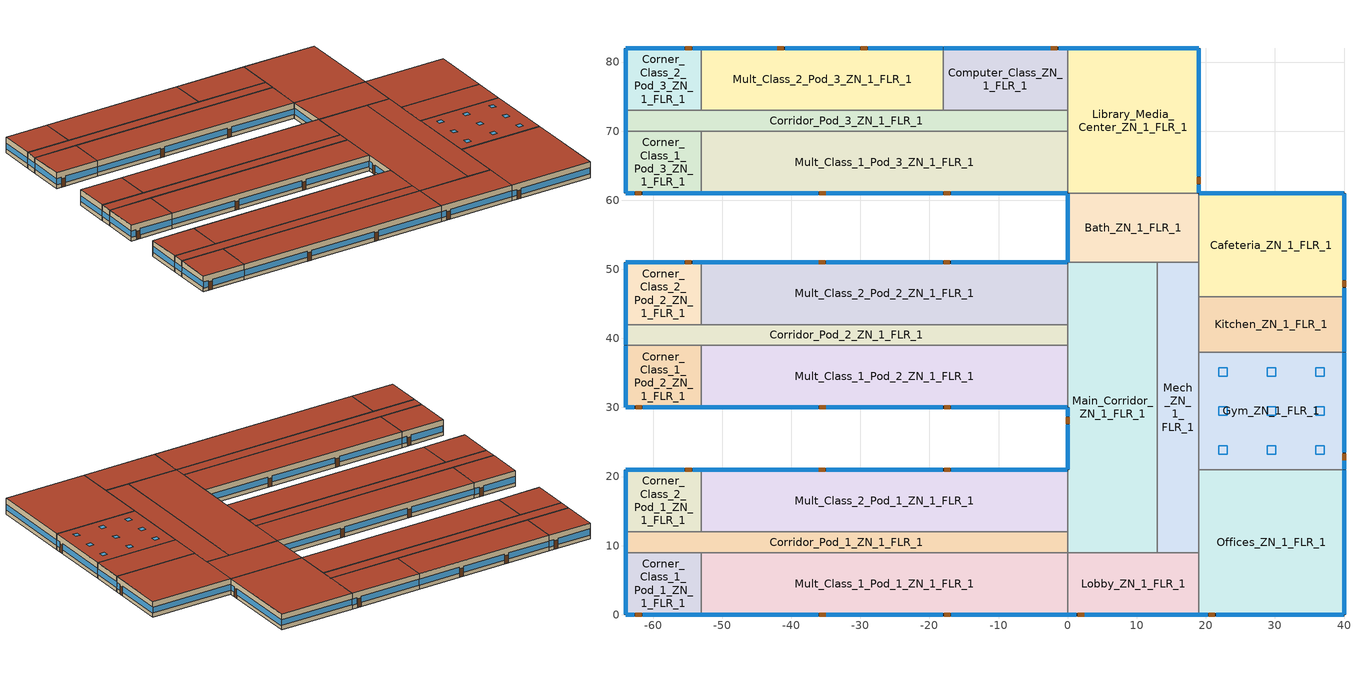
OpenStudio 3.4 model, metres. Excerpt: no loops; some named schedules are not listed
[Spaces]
Library_Media_Center_ZN_1_FLR_1
 floor ground (Foundation F 126 Perim 400 Area 3990): 19,82 19,61 0,61 0,82 z0
 wall outside: 19,61 19,82 0,82 z0:4
 wall to Computer_Class_ZN_1_FLR_1: 0,82 0,73 z0:4
 wall to Bath_ZN_1_FLR_1: 0,61 19,61 z0:4
 wall to Mult_Class_1_Pod_3_ZN_1_FLR_1: 0,70 0,61 z0:4
 wall to Corridor_Pod_3_ZN_1_FLR_1: 0,73 0,70 z0:4
 window: 19,61.05 19,62.27 / 19,63.49 19,81.95 z1.01:2.51; 18.95,82 0.05,82 z1.1:2.51
 door: 19,62.4 19,63.31 z0:2.13
 roof outside: 19,61 19,82 0,82 0,61 z4
Main_Corridor_ZN_1_FLR_1
 floor ground (Foundation F 126 Perim 90 Area 5460): 13,51 13,9 0,9 0,51 z0
 wall outside: 0,30 0,21 z0:4
 wall to Lobby_ZN_1_FLR_1: 0,9 13,9 z0:4
 wall to Mult_Class_2_Pod_2_ZN_1_FLR_1: 0,51 0,42 z0:4
 wall to Mult_Class_2_Pod_1_ZN_1_FLR_1: 0,21 0,12 z0:4
 wall to Corridor_Pod_1_ZN_1_FLR_1: 0,12 0,9 z0:4
 wall to Bath_ZN_1_FLR_1: 13,51 0,51 z0:4
 wall to Mech_ZN_1_FLR_1: 13,9 13,51 z0:4
 wall to Corridor_Pod_2_ZN_1_FLR_1: 0,42 0,39 z0:4
 wall to Mult_Class_1_Pod_2_ZN_1_FLR_1: 0,39 0,30 z0:4
 window: 0,29.95 0,28.73 / 0,27.51 0,21.05 z0.88:2.52
 door: 0,28.58 0,27.67 z0:2.13
 roof outside: 13,9 13,51 0,51 0,9 z4
Corridor_Pod_2_ZN_1_FLR_1
 floor ground (Foundation F 126 Perim 30 Area 1920): 0,42 0,39 -64,39 -64,42 z0
 wall outside: -64,42 -64,39 z0:4
 wall to Corner_Class_2_Pod_2_ZN_1_FLR_1: -53,42 -64,42 z0:4
 wall to Mult_Class_1_Pod_2_ZN_1_FLR_1: -53,39 0,39 z0:4
 wall to Corner_Class_1_Pod_2_ZN_1_FLR_1: -64,39 -53,39 z0:4
 wall to Mult_Class_2_Pod_2_ZN_1_FLR_1: 0,42 -53,42 z0:4
 window: -64,41.95 -64,39.05 z1.1:2.55
 roof outside: 0,39 0,42 -64,42 -64,39 z4
Kitchen_ZN_1_FLR_1
 floor ground (Foundation F 126 Perim 80 Area 1680): 40,46 40,38 19,38 19,46 z0
 wall outside: 40,38 40,46 z0:4
 wall to Mech_ZN_1_FLR_1: 19,46 19,38 z0:4
 wall to Cafeteria_ZN_1_FLR_1: 40,46 19,46 z0:4
 wall to Gym_ZN_1_FLR_1: 19,38 40,38 z0:4
 window: 40,38.05 40,45.95 z1.1:2.52
 roof outside: 40,38 40,46 19,46 19,38 z4
Computer_Class_ZN_1_FLR_1
 floor ground (Foundation F 126 Perim 180 Area 1620): 0,82 0,73 -18,73 -18,82 z0
 wall outside: 0,82 -18,82 z0:4
 wall to Corridor_Pod_3_ZN_1_FLR_1: -18,73 0,73 z0:4
 wall to Mult_Class_2_Pod_3_ZN_1_FLR_1: -18,82 -18,73 z0:4
 window: -0.05,82 -1.27,82 / -2.49,82 -17.95,82 z1:2.51
 door: -1.5,82 -2.42,82 z0:2.13
 roof outside: 0,73 0,82 -18,82 -18,73 z4
Corner_Class_2_Pod_2_ZN_1_FLR_1
 floor ground (Foundation F 126 Perim 200 Area 990): -53,51 -53,42 -64,42 -64,51 z0
 wall outside: -53,51 -64,51 -64,42 z0:4
 wall to Mult_Class_2_Pod_2_ZN_1_FLR_1: -53,42 -53,51 z0:4
 window: -53.05,51 -54.27,51 / -55.49,51 -63.95,51 z0.92:2.51; -64,50.95 -64,42.05 z1.1:2.52
 door: -54.45,51 -55.36,51 z0:2.13
 roof outside: -53,42 -53,51 -64,51 -64,42 z4
Corridor_Pod_3_ZN_1_FLR_1
 floor ground (Foundation F 126 Perim 30 Area 1920): 0,73 0,70 -64,70 -64,73 z0
 wall outside: -64,73 -64,70 z0:4
 wall to Mult_Class_2_Pod_3_ZN_1_FLR_1: -18,73 -53,73 z0:4
 wall to Corner_Class_2_Pod_3_ZN_1_FLR_1: -53,73 -64,73 z0:4
 wall to Mult_Class_1_Pod_3_ZN_1_FLR_1: -53,70 0,70 z0:4
 wall to Corner_Class_1_Pod_3_ZN_1_FLR_1: -64,70 -53,70 z0:4
 window: -64,72.95 -64,70.05 z1.1:2.55
 roof outside: 0,70 0,73 -64,73 -64,70 z4
Mech_ZN_1_FLR_1
 floor ground (Foundation F 126 Perim 0 Area 2520): 19,51 19,9 13,9 13,51 z0
 wall to Lobby_ZN_1_FLR_1: 13,9 19,9 z0:4
 wall to Offices_ZN_1_FLR_1: 19,9 19,21 z0:4
 wall to Gym_ZN_1_FLR_1: 19,21 19,38 z0:4
 wall to Bath_ZN_1_FLR_1: 19,51 13,51 z0:4
 wall to Cafeteria_ZN_1_FLR_1: 19,46 19,51 z0:4
 roof outside: 19,9 19,51 13,51 13,9 z4
Mult_Class_1_Pod_1_ZN_1_FLR_1
 floor ground (Foundation F 126 Perim 530 Area 4770): 0,9 0,0 -53,0 -53,9 z0
 wall outside: -53,0 0,0 z0:4
 wall to Lobby_ZN_1_FLR_1: 0,0 0,9 z0:4
 wall to Corridor_Pod_1_ZN_1_FLR_1: 0,9 -53,9 z0:4
 wall to Corner_Class_1_Pod_1_ZN_1_FLR_1: -53,9 -53,0 z0:4
 window: -52.95,0 -36.13,0 / -34.91,0 -18.09,0 / -16.87,0 -0.05,0 z1.03:2.5
 door: -35.94,0 -35.02,0 / -17.88,0 -16.97,0 z0:2.13
 roof outside: 0,0 0,9 -53,9 -53,0 z4
Mult_Class_1_Pod_2_ZN_1_FLR_1
 floor ground (Foundation F 126 Perim 530 Area 4770): 0,39 0,30 -53,30 -53,39 z0
 wall outside: -53,30 0,30 z0:4
 wall to Corner_Class_1_Pod_2_ZN_1_FLR_1: -53,39 -53,30 z0:4
 window: -52.95,30 -36.13,30 / -34.91,30 -18.09,30 / -16.87,30 -0.05,30 z1.03:2.5
 door: -35.94,30 -35.03,30 / -17.89,30 -16.98,30 z0:2.13
 roof outside: 0,30 0,39 -53,39 -53,30 z4
Cafeteria_ZN_1_FLR_1
 floor ground (Foundation F 126 Perim 360 Area 3150): 40,61 40,46 19,46 19,61 z0
 wall outside: 40,46 40,61 19,61 z0:4
 wall to Bath_ZN_1_FLR_1: 19,61 19,51 z0:4
 window: 39.95,61 19.05,61 z1.1:2.51; 40,46.05 40,47.27 / 40,48.49 40,60.95 z0.97:2.51
 door: 40,47.45 40,48.37 z0:2.13
 roof outside: 40,46 40,61 19,61 19,46 z4
Corner_Class_2_Pod_3_ZN_1_FLR_1
 floor ground (Foundation F 126 Perim 200 Area 990): -53,82 -53,73 -64,73 -64,82 z0
 wall outside: -53,82 -64,82 -64,73 z0:4
 wall to Mult_Class_2_Pod_3_ZN_1_FLR_1: -53,73 -53,82 z0:4
 window: -64,81.95 -64,73.05 z1.1:2.52; -53.05,82 -54.27,82 / -55.52,82 -63.95,82 z0.92:2.51
 door: -54.44,82 -55.36,82 z0:2.13
 roof outside: -53,73 -53,82 -64,82 -64,73 z4
Corner_Class_2_Pod_1_ZN_1_FLR_1
 floor ground (Foundation F 126 Perim 200 Area 990): -53,21 -53,12 -64,12 -64,21 z0
 wall outside: -53,21 -64,21 -64,12 z0:4
 wall to Mult_Class_2_Pod_1_ZN_1_FLR_1: -53,12 -53,21 z0:4
 wall to Corridor_Pod_1_ZN_1_FLR_1: -64,12 -53,12 z0:4
 window: -53.05,21 -54.27,21 / -55.49,21 -63.95,21 z0.92:2.51; -64,20.95 -64,12.05 z1.1:2.52
 door: -54.43,21 -55.34,21 z0:2.13
 roof outside: -53,12 -53,21 -64,21 -64,12 z4
Corridor_Pod_1_ZN_1_FLR_1
 floor ground (Foundation F 126 Perim 30 Area 1920): 0,12 0,9 -64,9 -64,12 z0
 wall outside: -64,12 -64,9 z0:4
 wall to Corner_Class_1_Pod_1_ZN_1_FLR_1: -64,9 -53,9 z0:4
 wall to Mult_Class_2_Pod_1_ZN_1_FLR_1: 0,12 -53,12 z0:4
 window: -64,11.95 -64,9.05 z1.1:2.55
 roof outside: 0,9 0,12 -64,12 -64,9 z4
Mult_Class_2_Pod_2_ZN_1_FLR_1
 floor ground (Foundation F 126 Perim 530 Area 4770): 0,51 0,42 -53,42 -53,51 z0
 wall outside: 0,51 -53,51 z0:4
 window: -0.05,51 -16.87,51 / -18.09,51 -34.91,51 / -36.13,51 -52.95,51 z1.03:2.5
 door: -17.05,51 -17.96,51 / -35.11,51 -36.02,51 z0:2.13
 roof outside: 0,42 0,51 -53,51 -53,42 z4
Bath_ZN_1_FLR_1
 floor ground (Foundation F 126 Perim 100 Area 1900): 19,61 19,51 0,51 0,61 z0
 wall outside: 0,61 0,51 z0:4
 window: 0,60.95 0,51.05 z1.1:2.51
 roof outside: 19,51 19,61 0,61 0,51 z4
Corner_Class_1_Pod_3_ZN_1_FLR_1
 floor ground (Foundation F 126 Perim 200 Area 990): -53,70 -53,61 -64,61 -64,70 z0
 wall outside: -64,70 -64,61 -53,61 z0:4
 wall to Mult_Class_1_Pod_3_ZN_1_FLR_1: -53,61 -53,70 z0:4
 window: -64,69.95 -64,61.05 z1.1:2.52; -63.95,61 -62.73,61 / -61.51,61 -53.05,61 z0.92:2.51
 door: -62.62,61 -61.7,61 z0:2.13
 roof outside: -53,61 -53,70 -64,70 -64,61 z4
Gym_ZN_1_FLR_1
 floor ground (Foundation F 126 Perim 170 Area 3570): 40,38 40,21 19,21 19,38 z0
 wall outside: 40,21 40,38 z0:4
 wall to Offices_ZN_1_FLR_1: 19,21 40,21 z0:4
 window: 40,21.05 40,22.27 / 40,23.49 40,37.95 z0.99:2.51
 door: 40,22.38 40,23.3 z0:2.13
 roof outside: 40,21 40,38 19,38 19,21 z4
 skylight: 21.89,23.22 23.11,23.22 23.11,24.44 21.89,24.44 z4; 28.89,23.22 30.11,23.22 30.11,24.44 28.89,24.44 z4; 35.89,23.22 37.11,23.22 37.11,24.44 35.89,24.44 z4; 21.89,28.89 23.11,28.89 23.11,30.11 21.89,30.11 z4; 28.89,28.89 30.11,28.89 30.11,30.11 28.89,30.11 z4; 35.89,28.89 37.11,28.89 37.11,30.11 35.89,30.11 z4; 21.89,34.56 23.11,34.56 23.11,35.78 21.89,35.78 z4; 28.89,34.56 30.11,34.56 30.11,35.78 28.89,35.78 z4; 35.89,34.56 37.11,34.56 37.11,35.78 35.89,35.78 z4
Lobby_ZN_1_FLR_1
 floor ground (Foundation F 126 Perim 190 Area 1710): 19,9 19,0 0,0 0,9 z0
 wall outside: 0,0 19,0 z0:4
 wall to Offices_ZN_1_FLR_1: 19,0 19,9 z0:4
 window: 0.05,0 1.27,0 / 2.49,0 18.95,0 z1:2.51
 door: 1.5,0 2.41,0 z0:2.13
 roof outside: 19,0 19,9 0,9 0,0 z4
Mult_Class_2_Pod_1_ZN_1_FLR_1
 floor ground (Foundation F 126 Perim 530 Area 4770): 0,21 0,12 -53,12 -53,21 z0
 wall outside: 0,21 -53,21 z0:4
 window: -0.05,21 -16.87,21 / -18.09,21 -34.91,21 / -36.13,21 -52.95,21 z1.03:2.5
 door: -16.98,21 -17.89,21 / -35.09,21 -36.01,21 z0:2.13
 roof outside: 0,12 0,21 -53,21 -53,12 z4
Mult_Class_2_Pod_3_ZN_1_FLR_1
 floor ground (Foundation F 126 Perim 350 Area 3150): -18,82 -18,73 -53,73 -53,82 z0
 wall outside: -18,82 -53,82 z0:4
 window: -18.05,82 -28.87,82 / -30.09,82 -40.91,82 / -42.13,82 -52.95,82 z0.99:2.5
 door: -29,82 -29.92,82 / -41.09,82 -42.01,82 z0:2.13
 roof outside: -18,73 -18,82 -53,82 -53,73 z4
Offices_ZN_1_FLR_1
 floor ground (Foundation F 126 Perim 420 Area 4410): 40,21 40,0 19,0 19,21 z0
 wall outside: 19,0 40,0 40,21 z0:4
 window: 19.05,0 20.27,0 / 21.49,0 39.95,0 z1.01:2.51; 40,0.05 40,20.95 z1.1:2.51
 door: 20.39,0 21.3,0 z0:2.13
 roof outside: 40,0 40,21 19,21 19,0 z4
Mult_Class_1_Pod_3_ZN_1_FLR_1
 floor ground (Foundation F 126 Perim 530 Area 4770): 0,70 0,61 -53,61 -53,70 z0
 wall outside: -53,61 0,61 z0:4
 window: -52.95,61 -36.13,61 / -34.91,61 -18.09,61 / -16.87,61 -0.05,61 z1.03:2.5
 door: -35.96,61 -35.05,61 / -17.92,61 -17.01,61 z0:2.13
 roof outside: 0,61 0,70 -53,70 -53,61 z4
Corner_Class_1_Pod_2_ZN_1_FLR_1
 floor ground (Foundation F 126 Perim 200 Area 990): -53,39 -53,30 -64,30 -64,39 z0
 wall outside: -64,39 -64,30 -53,30 z0:4
 window: -64,38.95 -64,30.05 z1.1:2.52; -63.95,30 -62.73,30 / -61.51,30 -53.05,30 z0.92:2.51
 door: -62.53,30 -61.62,30 z0:2.13
 roof outside: -53,30 -53,39 -64,39 -64,30 z4
Corner_Class_1_Pod_1_ZN_1_FLR_1
 floor ground (Foundation F 126 Perim 200 Area 990): -53,9 -53,0 -64,0 -64,9 z0
 wall outside: -64,9 -64,0 -53,0 z0:4
 window: -63.95,0 -62.73,0 / -61.51,0 -53.05,0 z0.92:2.51; -64,8.95 -64,0.05 z1.1:2.52
 door: -62.59,0 -61.68,0 z0:2.13
 roof outside: -53,0 -53,9 -64,9 -64,0 z4
[Site]
San Diego-Brown Field Muni AP_CA_USA: Latitude {deg}=32.58; Longitude {deg}=-116.98; Time Zone {hr}=-8; Elevation {m}=159; Terrain=City
[Building]
-PrimarySchool-ASHRAE 169-2013-3C created: 2022-11-28 22:35:54 -0700: North Axis {deg}=0; Default Construction Set=90.1-2016 - PriSchl - ASHRAE 169-2013-3C; Standards Number of Stories=1; Standards Number of Above Ground Stories=1; Standards Building Type=PrimarySchool
[ClimateZones]
Climate Zone Institution Name 1=ASHRAE; Climate Zone Document Name 1=ANSI/ASHRAE Standard 169; Climate Zone Document Year 1=2006; Climate Zone Value 1=3C
[Site:WaterMainsTemperature]
Calculation Method=Correlation; Annual Average Outdoor Air Temperature {C}=16; Maximum Difference In Monthly Average Outdoor Air Temperatures {deltaC}=7.1
[SizingPeriod:DesignDay] Barometric Pressure {Pa}=99429; Rain Indicator=No; Snow Indicator=No; Day of Month=21; Daylight Saving Time Indicator=No; Humidity Condition Type=Wetbulb; Dry-Bulb Temperature Range Modifier Type=DefaultMultipliers
Name | Maximum Dry-Bulb Temperature {C} | Daily Dry-Bulb Temperature Range {deltaC} | Wind Speed {m/s} | Wind Direction {deg} | Month | Day Type | Wetbulb or DewPoint at Maximum Dry-Bulb {C} | Solar Model Indicator | ASHRAE Clear Sky Optical Depth for Beam Irradiance | ASHRAE Clear Sky Optical Depth for Diffuse Irradiance | Sky Clearness
San.Diego-Brown.Field.Muni.AP_CA_USA Ann Clg .4% Condns DB=>MWB | 31.3 | 8.9 | 4.1 | 280 | 8 | SummerDesignDay | 18.4 | ASHRAETau | 0.412 | 2.276
San.Diego-Brown.Field.Muni.AP_CA_USA Ann Htg 99.6% Condns DB | 3.8 | 0 | 3 | 120 | 12 | WinterDesignDay | 3.8 | ASHRAEClearSky |  |  | 0
[Site:GroundTemperature:FCfactorMethod]
January Ground Temperature {C}=18.8; February Ground Temperature {C}=14.3; March Ground Temperature {C}=13.6; April Ground Temperature {C}=13.2; May Ground Temperature {C}=13.3; June Ground Temperature {C}=12.6; July Ground Temperature {C}=15.3; August Ground Temperature {C}=15.6; September Ground Temperature {C}=17.7; October Ground Temperature {C}=19.4; November Ground Temperature {C}=19.7; December Ground Temperature {C}=18.5
[Material:NoMass] Thermal Absorptance=0.9; Solar Absorptance=0.7
Name | Roughness | Thermal Resistance {m2-K/W} | Visible Absorptance
CP02 CARPET PAD | VeryRough | 0.21648 | 0.8
Typical Insulation R-10.94 | Smooth | 1.92744 | 0.7
Typical Carpet Pad | Smooth | 0.21648 | 0.8
Typical Insulation R-10.81 | Smooth | 1.90342 | 0.7
Typical Insulation R-24.52 | Smooth | 4.31889 | 0.7
Typical Insulation R-1.85 | Smooth | 0.326262 | 0.7
Typical Insulation R-2.38 | Smooth | 0.418404 | 0.7
[Material]
Name | Roughness | Thickness {m} | Conductivity {W/m-K} | Density {kg/m3} | Specific Heat {J/kg-K} | Thermal Absorptance | Solar Absorptance | Visible Absorptance
100mm Normalweight concrete floor | MediumSmooth | 0.1016 | 2.31 | 2322 | 832
G01 13mm gypsum board | Smooth | 0.0127 | 0.16 | 800 | 1090 | 0.9 | 0.7 | 0.5
4 in. Normalweight Concrete Floor | MediumRough | 0.1016 | 2.31 | 2322 | 832 | 0.9 | 0.7 | 0.7
25mm Stucco | Smooth | 0.0254 | 0.72 | 1856 | 840 | 0.9 | 0.7 | 0.7
5/8 in. Gypsum Board | MediumSmooth | 0.0159 | 0.16 | 800 | 1090 | 0.9 | 0.7 | 0.7
Roof Membrane - Highly Reflective | VeryRough | 0.0095 | 0.16 | 1121.29 | 1460 | 0.75 | 0.45 | 0.7
Metal Roof Surface; F08 Metal surface | Smooth | 0.0008 | 45.28 | 7824 | 500 | 0.9 | 0.7 | 0.7
8 in. Normalweight Concrete Floor | MediumRough | 0.2032 | 2.31 | 2322 | 832 | 0.9 | 0.7 | 0.7
8 in. Concrete Block Basement Wall | MediumRough | 0.2032 | 1.326 | 1842 | 912 | 0.9 | 0.7 | 0.7
G05 25mm wood | MediumSmooth | 0.0254 | 0.15 | 608 | 1630 | 0.9 | 0.5 | 0.5
Std Wood 6inch | MediumSmooth | 0.15 | 0.12 | 540 | 1210 | 0.9 | 0.7 | 0.7
[Construction]
Typical Insulated Exterior Mass Floor R-13.51: Typical Insulation R-10.94, 4 in. Normalweight Concrete Floor, Typical Carpet Pad
Typical Insulated Steel Framed Exterior Wall R-12.99: 25mm Stucco, 5/8 in. Gypsum Board, Typical Insulation R-10.81, 5/8 in. Gypsum Board
Typical IEAD Roof - Highly Reflective R-25.64: Roof Membrane - Highly Reflective, Typical Insulation R-24.52, Metal Roof Surface
Typical Interior Floor: 100mm Normalweight concrete floor, CP02 CARPET PAD
Typical Interior Wall: G01 13mm gypsum board, G01 13mm gypsum board
Typical Interior Ceiling: CP02 CARPET PAD, 100mm Normalweight concrete floor
Typical Insulated Carpeted 8in Slab Floor: 8 in. Normalweight Concrete Floor, Typical Carpet Pad
Typical Insulated Basement Mass Wall: 8 in. Concrete Block Basement Wall
U 0.45 SHGC 0.25 Simple Glazing Window Weighted U-0.45 SHGC 0.25: U 0.45 SHGC 0.25 Simple Glazing U-0.45 SHGC 0.25
U 0.45 SHGC 0.25 Simple Glazing Window Weighted U-0.45 SHGC 0.25 1: U 0.45 SHGC 0.25 Simple Glazing U-0.45 SHGC 0.25 1
Typical Insulated Metal Door R-2.7: F08 Metal surface, Typical Insulation R-1.85
U 0.45 SHGC 0.25 Simple Glazing Window Weighted U-0.45 SHGC 0.25 2: U 0.45 SHGC 0.25 Simple Glazing U-0.45 SHGC 0.25 2
Typical Overhead Door R-3.23: Typical Insulation R-2.38
U 0.55 SHGC 0.35 Simple Glazing Window U-0.55 SHGC 0.35: U 0.55 SHGC 0.35 Simple Glazing U-0.55 SHGC 0.35
Typical Interior Window: Clear 3mm
Typical Interior Door; Typical Interior Partition: G05 25mm wood
InteriorFurnishings: Std Wood 6inch
[Construction:FfactorGroundFloor] F-Factor {W/m-K}=1.26344
Name | Area {m2} | PerimeterExposed {m}
Foundation F 126 Perim 420 Area 4410 | 441 | 42
Foundation F 126 Perim 200 Area 990 | 99 | 20
Foundation F 126 Perim 350 Area 3150 | 315 | 35
Foundation F 126 Perim 360 Area 3150 | 315 | 36
Foundation F 126 Perim 0 Area 2520 | 252 | 0
Foundation F 126 Perim 530 Area 4770 | 477 | 53
Foundation F 126 Perim 170 Area 3570 | 357 | 17
Foundation F 126 Perim 30 Area 1920 | 192 | 3
Foundation F 126 Perim 100 Area 1900 | 190 | 10
Foundation F 126 Perim 80 Area 1680 | 168 | 8
Foundation F 126 Perim 180 Area 1620 | 162 | 18
Foundation F 126 Perim 190 Area 1710 | 171 | 19
Foundation F 126 Perim 400 Area 3990 | 399 | 40
Foundation F 126 Perim 90 Area 5460 | 546 | 9
[DefaultConstructionSet]
90.1-2016 - PriSchl - ASHRAE 169-2013-3C: Default Exterior Surface Constructions=Default Surface Constructions 1; Default Interior Surface Constructions=Default Surface Constructions 2; Default Ground Contact Surface Constructions=Default Surface Constructions 3; Default Exterior SubSurface Constructions=Default Sub Surface Constructions 1; Default Interior SubSurface Constructions=Default Sub Surface Constructions 2; Interior Partition Construction=Typical Interior Partition
[DefaultSurfaceConstructions]
Name | Floor Construction | Wall Construction | Roof Ceiling Construction
Default Surface Constructions 1 | Typical Insulated Exterior Mass Floor R-13.51 | Typical Insulated Steel Framed Exterior Wall R-12.99 | Typical IEAD Roof - Highly Reflective R-25.64
Default Surface Constructions 2 | Typical Interior Floor | Typical Interior Wall | Typical Interior Ceiling
Default Surface Constructions 3 | Typical Insulated Carpeted 8in Slab Floor | Typical Insulated Basement Mass Wall
[DefaultSubSurfaceConstructions]
Name | Fixed Window Construction | Operable Window Construction | Door Construction | Glass Door Construction | Overhead Door Construction | Skylight Construction | Tubular Daylight Dome Construction | Tubular Daylight Diffuser Construction
Default Sub Surface Constructions 1 | U 0.45 SHGC 0.25 Simple Glazing Window Weighted U-0.45 SHGC 0.25 | U 0.45 SHGC 0.25 Simple Glazing Window Weighted U-0.45 SHGC 0.25 1 | Typical Insulated Metal Door R-2.7 | U 0.45 SHGC 0.25 Simple Glazing Window Weighted U-0.45 SHGC 0.25 2 | Typical Overhead Door R-3.23 | U 0.55 SHGC 0.35 Simple Glazing Window U-0.55 SHGC 0.35 | Typical Interior Window | Typical Interior Window
Default Sub Surface Constructions 2 | Typical Interior Window | Typical Interior Window | Typical Interior Door
[WindowMaterial:SimpleGlazingSystem]
Name | U-Factor {W/m2-K} | Solar Heat Gain Coefficient
U 0.45 SHGC 0.25 Simple Glazing U-0.45 SHGC 0.25; U 0.45 SHGC 0.25 Simple Glazing U-0.45 SHGC 0.25 1; U 0.45 SHGC 0.25 Simple Glazing U-0.45 SHGC 0.25 2 | 2.55522 | 0.25
U 0.55 SHGC 0.35 Simple Glazing U-0.55 SHGC 0.35 | 3.12304 | 0.35
[WindowMaterial:Glazing]
Clear 3mm: Optical Data Type=SpectralAverage; Thickness {m}=0.003; Solar Transmittance at Normal Incidence=0.837; Front Side Solar Reflectance at Normal Incidence=0.075; Back Side Solar Reflectance at Normal Incidence=0.075; Visible Transmittance at Normal Incidence=0.898; Front Side Visible Reflectance at Normal Incidence=0.081; Back Side Visible Reflectance at Normal Incidence=0.081; Infrared Transmittance at Normal Incidence=0; Front Side Infrared Hemispherical Emissivity=0.84; Back Side Infrared Hemispherical Emissivity=0.84; Conductivity {W/m-K}=0.9; Dirt Correction Factor for Solar and Visible Transmittance=1; Solar Diffusing=No
[Space] Building Story=Building Story 1; Part of Total Floor Area=Yes
Name | Space Type | Thermal Zone
Corner_Class_2_Pod_3_ZN_1_FLR_1 | PrimarySchool Classroom | Corner_Class_2_Pod_3_ZN_1_FLR_1 ZN
Library_Media_Center_ZN_1_FLR_1 | PrimarySchool Library | Library_Media_Center_ZN_1_FLR_1 ZN
Main_Corridor_ZN_1_FLR_1 | PrimarySchool Corridor | Main_Corridor_ZN_1_FLR_1 ZN
Corridor_Pod_2_ZN_1_FLR_1 | PrimarySchool Corridor | Corridor_Pod_2_ZN_1_FLR_1 ZN
Mult_Class_2_Pod_2_ZN_1_FLR_1 | PrimarySchool Classroom | Mult_Class_2_Pod_2_ZN_1_FLR_1 ZN
Kitchen_ZN_1_FLR_1 | PrimarySchool Kitchen | Kitchen_ZN_1_FLR_1 ZN
Mult_Class_1_Pod_3_ZN_1_FLR_1 | PrimarySchool Classroom | Mult_Class_1_Pod_3_ZN_1_FLR_1 ZN
Corridor_Pod_1_ZN_1_FLR_1 | PrimarySchool Corridor | Corridor_Pod_1_ZN_1_FLR_1 ZN
Computer_Class_ZN_1_FLR_1 | PrimarySchool ComputerRoom | Computer_Class_ZN_1_FLR_1 ZN
Mult_Class_1_Pod_2_ZN_1_FLR_1 | PrimarySchool Classroom | Mult_Class_1_Pod_2_ZN_1_FLR_1 ZN
Mult_Class_2_Pod_1_ZN_1_FLR_1 | PrimarySchool Classroom | Mult_Class_2_Pod_1_ZN_1_FLR_1 ZN
Corner_Class_2_Pod_2_ZN_1_FLR_1 | PrimarySchool Classroom | Corner_Class_2_Pod_2_ZN_1_FLR_1 ZN
Mult_Class_1_Pod_1_ZN_1_FLR_1 | PrimarySchool Classroom | Mult_Class_1_Pod_1_ZN_1_FLR_1 ZN
Corner_Class_1_Pod_1_ZN_1_FLR_1 | PrimarySchool Classroom | Corner_Class_1_Pod_1_ZN_1_FLR_1 ZN
Corridor_Pod_3_ZN_1_FLR_1 | PrimarySchool Corridor | Corridor_Pod_3_ZN_1_FLR_1 ZN
Mech_ZN_1_FLR_1 | PrimarySchool Mechanical | Mech_ZN_1_FLR_1 ZN
Cafeteria_ZN_1_FLR_1 | PrimarySchool Cafeteria | Cafeteria_ZN_1_FLR_1 ZN
Corner_Class_2_Pod_1_ZN_1_FLR_1 | PrimarySchool Classroom | Corner_Class_2_Pod_1_ZN_1_FLR_1 ZN
Bath_ZN_1_FLR_1 | PrimarySchool Restroom | Bath_ZN_1_FLR_1 ZN
Corner_Class_1_Pod_3_ZN_1_FLR_1 | PrimarySchool Classroom | Corner_Class_1_Pod_3_ZN_1_FLR_1 ZN
Corner_Class_1_Pod_2_ZN_1_FLR_1 | PrimarySchool Classroom | Corner_Class_1_Pod_2_ZN_1_FLR_1 ZN
Offices_ZN_1_FLR_1 | PrimarySchool Office | Offices_ZN_1_FLR_1 ZN
Gym_ZN_1_FLR_1 | PrimarySchool Gym | Gym_ZN_1_FLR_1 ZN
Lobby_ZN_1_FLR_1 | PrimarySchool Lobby | Lobby_ZN_1_FLR_1 ZN
Mult_Class_2_Pod_3_ZN_1_FLR_1 | PrimarySchool Classroom | Mult_Class_2_Pod_3_ZN_1_FLR_1 ZN
[BuildingStory]
Building Story 1: Nominal Z Coordinate {m}=0
[SpaceType] Standards Building Type=PrimarySchool
Name | Default Schedule Set | Design Specification Outdoor Air Object | Standards Space Type
PrimarySchool Office | PrimarySchool Office Schedule Set | PrimarySchool Office Ventilation | Office
PrimarySchool Lobby | PrimarySchool Lobby Schedule Set | PrimarySchool Lobby Ventilation | Lobby
PrimarySchool Gym | PrimarySchool Gym Schedule Set | PrimarySchool Gym Ventilation | Gym
PrimarySchool Mechanical | PrimarySchool Mechanical Schedule Set | PrimarySchool Mechanical Ventilation | Mechanical
PrimarySchool Cafeteria | PrimarySchool Cafeteria Schedule Set | PrimarySchool Cafeteria Ventilation | Cafeteria
PrimarySchool Kitchen | PrimarySchool Kitchen Schedule Set | PrimarySchool Kitchen Ventilation | Kitchen
PrimarySchool Restroom | PrimarySchool Restroom Schedule Set | PrimarySchool Restroom Ventilation | Restroom
PrimarySchool Corridor | PrimarySchool Corridor Schedule Set | PrimarySchool Corridor Ventilation | Corridor
PrimarySchool Classroom | PrimarySchool Classroom Schedule Set | PrimarySchool Classroom Ventilation | Classroom
PrimarySchool ComputerRoom | PrimarySchool ComputerRoom Schedule Set | PrimarySchool ComputerRoom Ventilation | ComputerRoom
PrimarySchool Library | PrimarySchool Library Schedule Set | PrimarySchool Library Ventilation | Library
[People:Definition] Number of People Calculation Method=People/Area; Fraction Radiant=0.3
Name | People per Space Floor Area {person/m2}
PrimarySchool Cafeteria People Definition | 1.07639
PrimarySchool Classroom People Definition; PrimarySchool ComputerRoom People Definition | 0.269098
PrimarySchool Gym People Definition | 0.322917
PrimarySchool Kitchen People Definition | 0.160705
PrimarySchool Library People Definition | 0.107639
PrimarySchool Office People Definition | 0.0538196
[People] Work Efficiency Schedule=Work Efficiency Schedule; Clothing Insulation Schedule=Clothing Schedule; Air Velocity Schedule=Air Velocity Schedule; Multiplier=1
Name | People Definition | Space or SpaceType
PrimarySchool Cafeteria People | PrimarySchool Cafeteria People Definition | PrimarySchool Cafeteria
PrimarySchool Classroom People | PrimarySchool Classroom People Definition | PrimarySchool Classroom
PrimarySchool ComputerRoom People | PrimarySchool ComputerRoom People Definition | PrimarySchool ComputerRoom
PrimarySchool Gym People | PrimarySchool Gym People Definition | PrimarySchool Gym
PrimarySchool Kitchen People | PrimarySchool Kitchen People Definition | PrimarySchool Kitchen
PrimarySchool Library People | PrimarySchool Library People Definition | PrimarySchool Library
PrimarySchool Office People | PrimarySchool Office People Definition | PrimarySchool Office
[Lights:Definition] Design Level Calculation Method=Watts/Area; Fraction Radiant=0.37; Fraction Visible=0.2; Return Air Fraction=0
Name | Watts per Space Floor Area {W/m2}
PrimarySchool Cafeteria Lights Definition | 6.78126
PrimarySchool Classroom Lights Definition; PrimarySchool ComputerRoom Lights Definition | 9.9028
PrimarySchool Corridor Lights Definition | 7.10418
PrimarySchool Gym Lights Definition | 5.38196
PrimarySchool Kitchen Lights Definition | 11.4097
PrimarySchool Library Lights Definition | 8.39585
PrimarySchool Lobby Lights Definition | 10.7639
PrimarySchool Mechanical Lights Definition | 4.62848
PrimarySchool Office Lights Definition | 10.0104
PrimarySchool Restroom Lights Definition | 9.14932
[Lights] Fraction Replaceable=1
Name | Lights Definition | Space or SpaceType
PrimarySchool Cafeteria Lights | PrimarySchool Cafeteria Lights Definition | PrimarySchool Cafeteria
PrimarySchool Classroom Lights | PrimarySchool Classroom Lights Definition | PrimarySchool Classroom
PrimarySchool ComputerRoom Lights | PrimarySchool ComputerRoom Lights Definition | PrimarySchool ComputerRoom
PrimarySchool Corridor Lights | PrimarySchool Corridor Lights Definition | PrimarySchool Corridor
PrimarySchool Gym Lights | PrimarySchool Gym Lights Definition | PrimarySchool Gym
PrimarySchool Kitchen Lights | PrimarySchool Kitchen Lights Definition | PrimarySchool Kitchen
PrimarySchool Library Lights | PrimarySchool Library Lights Definition | PrimarySchool Library
PrimarySchool Lobby Lights | PrimarySchool Lobby Lights Definition | PrimarySchool Lobby
PrimarySchool Mechanical Lights | PrimarySchool Mechanical Lights Definition | PrimarySchool Mechanical
PrimarySchool Office Lights | PrimarySchool Office Lights Definition | PrimarySchool Office
PrimarySchool Restroom Lights | PrimarySchool Restroom Lights Definition | PrimarySchool Restroom
[ElectricEquipment:Definition]
Name | Design Level Calculation Method | Watts per Space Floor Area {W/m2} | Fraction Latent | Fraction Radiant | Fraction Lost | Design Level {W}
PrimarySchool Cafeteria Elec Equip Definition | Watts/Area | 25.3899 | 0 | 0.5 | 0
PrimarySchool Classroom Elec Equip Definition; PrimarySchool Library Elec Equip Definition | Watts/Area | 14.9995 | 0 | 0.5 | 0
PrimarySchool ComputerRoom Elec Equip Definition | Watts/Area | 20.0004 | 0 | 0.5 | 0
PrimarySchool Corridor Elec Equip Definition; PrimarySchool Lobby Elec Equip Definition; PrimarySchool Restroom Elec Equip Definition | Watts/Area | 3.99987 | 0 | 0.5 | 0
PrimarySchool Gym Elec Equip Definition | Watts/Area | 4.99984 | 0 | 0.5 | 0
PrimarySchool Kitchen Elec Equip Definition | Watts/Area | 190.45 | 0.25 | 0.3 | 0.2
PrimarySchool Mechanical Elec Equip Definition | Watts/Area | 9.99967 | 0 | 0.5 | 0
PrimarySchool Office Elec Equip Definition | Watts/Area | 10.8005 | 0 | 0.5 | 0
Kitchen Electric Equipment Definition1 | EquipmentLevel |  | 0 | 0.25 | 0 | 915
Kitchen Electric Equipment Definition2 | EquipmentLevel |  | 0 | 0.25 | 0 | 570
[ElectricEquipment]
Name | Electric Equipment Definition | Space or SpaceType | Schedule
PrimarySchool Cafeteria Elec Equip | PrimarySchool Cafeteria Elec Equip Definition | PrimarySchool Cafeteria
PrimarySchool Classroom Elec Equip | PrimarySchool Classroom Elec Equip Definition | PrimarySchool Classroom
PrimarySchool ComputerRoom Elec Equip | PrimarySchool ComputerRoom Elec Equip Definition | PrimarySchool ComputerRoom
PrimarySchool Corridor Elec Equip | PrimarySchool Corridor Elec Equip Definition | PrimarySchool Corridor
PrimarySchool Gym Elec Equip | PrimarySchool Gym Elec Equip Definition | PrimarySchool Gym
PrimarySchool Kitchen Elec Equip | PrimarySchool Kitchen Elec Equip Definition | PrimarySchool Kitchen
PrimarySchool Library Elec Equip | PrimarySchool Library Elec Equip Definition | PrimarySchool Library
PrimarySchool Lobby Elec Equip | PrimarySchool Lobby Elec Equip Definition | PrimarySchool Lobby
PrimarySchool Mechanical Elec Equip | PrimarySchool Mechanical Elec Equip Definition | PrimarySchool Mechanical
PrimarySchool Office Elec Equip | PrimarySchool Office Elec Equip Definition | PrimarySchool Office
PrimarySchool Restroom Elec Equip | PrimarySchool Restroom Elec Equip Definition | PrimarySchool Restroom
Kitchen_Reach-in-Freezer | Kitchen Electric Equipment Definition1 | PrimarySchool Kitchen | SchoolPrimary ALWAYS_ON
Kitchen_Reach-in-Refrigerator | Kitchen Electric Equipment Definition2 | PrimarySchool Kitchen | SchoolPrimary ALWAYS_ON
[DesignSpecification:OutdoorAir] Outdoor Air Method=Sum
Name | Outdoor Air Flow per Person {m3/s-person} | Outdoor Air Flow per Floor Area {m3/s-m2} | Outdoor Air Flow Rate Fraction Schedule
PrimarySchool Cafeteria Ventilation; PrimarySchool Kitchen Ventilation | 0.00353961 | 0.0009144
PrimarySchool Classroom Ventilation; PrimarySchool ComputerRoom Ventilation; PrimarySchool Library Ventilation | 0.00471947 | 0.0006096
PrimarySchool Corridor Ventilation; PrimarySchool Lobby Ventilation |  | 0.0003048
PrimarySchool Gym Ventilation |  | 0.001524
PrimarySchool Mechanical Ventilation |  | 0.0006096
PrimarySchool Office Ventilation | 0.00235974 | 0.0003048
PrimarySchool Restroom Ventilation | 0 | 0 | DesignDaysOnly
[DefaultScheduleSet] People Activity Level Schedule=SchoolPrimary ACTIVITY_SCH; Infiltration Schedule=SchoolPrimary INFIL_SCH_PNNL
Name | Number of People Schedule | Lighting Schedule | Electric Equipment Schedule | Gas Equipment Schedule
PrimarySchool Cafeteria Schedule Set | SchoolPrimary BLDG_OCC_SCH_Cafeteria | SchoolPrimary BLDG_LIGHT_SCH_2013 | SchoolPrimary KITCHEN_ELEC_EQUIP_SCH
PrimarySchool Classroom Schedule Set | SchoolPrimary BLDG_OCC_SCH | SchoolPrimary BLDG_LIGHT_CLASSROOM_SCH_2013 | SchoolPrimary BLDG_EQUIP_SCH_2013
PrimarySchool ComputerRoom Schedule Set | SchoolPrimary BLDG_OCC_SCH_Extend | SchoolPrimary BLDG_LIGHT_CLASSROOM_SCH_2013 | SchoolPrimary BLDG_EQUIP_SCH_2013
PrimarySchool Corridor Schedule Set | SchoolPrimary BLDG_OCC_SCH | SchoolPrimary BLDG_LIGHT_CORRIDOR_SCH_2013 | SchoolPrimary BLDG_EQUIP_SCH_2013
PrimarySchool Gym Schedule Set | SchoolPrimary BLDG_OCC_SCH_Gym | SchoolPrimary BLDG_LIGHT_GYM_SCH_2013 | SchoolPrimary BLDG_EQUIP_SCH_2013
PrimarySchool Kitchen Schedule Set | SchoolPrimary BLDG_OCC_SCH | SchoolPrimary BLDG_LIGHT_SCH_2013 | SchoolPrimary KITCHEN_ELEC_EQUIP_SCH | SchoolPrimary KITCHEN_GAS_EQUIP_SCH
PrimarySchool Library Schedule Set | SchoolPrimary BLDG_OCC_SCH | SchoolPrimary BLDG_LIGHT_LIBRARY_SCH_2013 | SchoolPrimary BLDG_EQUIP_SCH_2013
PrimarySchool Lobby Schedule Set | SchoolPrimary BLDG_OCC_SCH | SchoolPrimary BLDG_LIGHT_LOBBYFLR1_SCH_2013 | SchoolPrimary BLDG_EQUIP_SCH_2013
PrimarySchool Mechanical Schedule Set | SchoolPrimary BLDG_OCC_SCH | SchoolPrimary BLDG_LIGHT_SCH_2013 | SchoolPrimary BLDG_EQUIP_SCH_2013
PrimarySchool Office Schedule Set | SchoolPrimary BLDG_OCC_SCH_Offices | SchoolPrimary BLDG_LIGHT_SCH_2013 | SchoolPrimary BLDG_EQUIP_SCH_2013
PrimarySchool Restroom Schedule Set | SchoolPrimary BLDG_OCC_SCH | SchoolPrimary BLDG_LIGHT_BATH_SCH_2013 | SchoolPrimary BLDG_EQUIP_SCH_2013
[ThermostatSetpoint:DualSetpoint] Heating Setpoint Temperature Schedule=SchoolPrimary HTGSETP_SCH_NO_OPTIMUM; Cooling Setpoint Temperature Schedule=SchoolPrimary CLGSETP_SCH_NO_OPTIMUM
PrimarySchool Restroom Thermostat 1; PrimarySchool Cafeteria Thermostat 1; PrimarySchool ComputerRoom Thermostat 1; PrimarySchool Classroom Thermostat 1; PrimarySchool Classroom Thermostat 2; PrimarySchool Classroom Thermostat 3; PrimarySchool Classroom Thermostat 4; PrimarySchool Classroom Thermostat 5; PrimarySchool Classroom Thermostat 6; PrimarySchool Corridor Thermostat 1; PrimarySchool Corridor Thermostat 2; PrimarySchool Corridor Thermostat 3; PrimarySchool Gym Thermostat 1; PrimarySchool Kitchen Thermostat 1; PrimarySchool Library Thermostat 1; PrimarySchool Lobby Thermostat 1; PrimarySchool Corridor Thermostat 4; PrimarySchool Mechanical Thermostat 1; PrimarySchool Classroom Thermostat 7; PrimarySchool Classroom Thermostat 8; PrimarySchool Classroom Thermostat 9; PrimarySchool Classroom Thermostat 10; PrimarySchool Classroom Thermostat 11; PrimarySchool Classroom Thermostat 12; PrimarySchool Office Thermostat 1
[GasEquipment:Definition]
PrimarySchool Kitchen Gas Equip Definition: Design Level Calculation Method=Watts/Area; Watts per Space Floor Area {W/m2}=1431.24; Fraction Latent=0.1; Fraction Radiant=0.2; Fraction Lost=0.7
[GasEquipment]
PrimarySchool Kitchen Gas Equip: Gas Equipment Definition=PrimarySchool Kitchen Gas Equip Definition; Space or SpaceType=PrimarySchool Kitchen
[SpaceInfiltration:DesignFlowRate] Schedule=SchoolPrimary INFIL_SCH_PNNL; Design Flow Rate Calculation Method=Flow/ExteriorArea; Constant Term Coefficient=0; Temperature Term Coefficient=0; Velocity Term Coefficient=0.224; Velocity Squared Term Coefficient=0
Name | Space or SpaceType | Flow per Exterior Surface Area {m3/s-m2}
Bath_ZN_1_FLR_1 Infiltration | Bath_ZN_1_FLR_1 | 9.90562e-05
Cafeteria_ZN_1_FLR_1 Infiltration | Cafeteria_ZN_1_FLR_1 | 0.00017869
Computer_Class_ZN_1_FLR_1 Infiltration | Computer_Class_ZN_1_FLR_1 | 0.000175253
Corner_Class_1_Pod_1_ZN_1_FLR_1 Infiltration | Corner_Class_1_Pod_1_ZN_1_FLR_1 | 0.000254558
Corner_Class_1_Pod_2_ZN_1_FLR_1 Infiltration | Corner_Class_1_Pod_2_ZN_1_FLR_1 | 0.000254558
Corner_Class_1_Pod_3_ZN_1_FLR_1 Infiltration | Corner_Class_1_Pod_3_ZN_1_FLR_1 | 0.000254558
Corner_Class_2_Pod_1_ZN_1_FLR_1 Infiltration | Corner_Class_2_Pod_1_ZN_1_FLR_1 | 0.000254558
Corner_Class_2_Pod_2_ZN_1_FLR_1 Infiltration | Corner_Class_2_Pod_2_ZN_1_FLR_1 | 0.000254558
Corner_Class_2_Pod_3_ZN_1_FLR_1 Infiltration | Corner_Class_2_Pod_3_ZN_1_FLR_1 | 0.000254558
Corridor_Pod_1_ZN_1_FLR_1 Infiltration | Corridor_Pod_1_ZN_1_FLR_1 | 3.35043e-05
Corridor_Pod_2_ZN_1_FLR_1 Infiltration | Corridor_Pod_2_ZN_1_FLR_1 | 3.35043e-05
Corridor_Pod_3_ZN_1_FLR_1 Infiltration | Corridor_Pod_3_ZN_1_FLR_1 | 3.35043e-05
Gym_ZN_1_FLR_1 Infiltration | Gym_ZN_1_FLR_1 | 9.11317e-05
Kitchen_ZN_1_FLR_1 Infiltration | Kitchen_ZN_1_FLR_1 | 9.11317e-05
Library_Media_Center_ZN_1_FLR_1 Infiltration | Library_Media_Center_ZN_1_FLR_1 | 0.000163026
Lobby_ZN_1_FLR_1 Infiltration | Lobby_ZN_1_FLR_1 | 0.000175253
Main_Corridor_ZN_1_FLR_1 Infiltration | Main_Corridor_ZN_1_FLR_1 | 3.52313e-05
Mult_Class_1_Pod_1_ZN_1_FLR_1 Infiltration | Mult_Class_1_Pod_1_ZN_1_FLR_1 | 0.000175253
Mult_Class_1_Pod_2_ZN_1_FLR_1 Infiltration | Mult_Class_1_Pod_2_ZN_1_FLR_1 | 0.000175253
Mult_Class_1_Pod_3_ZN_1_FLR_1 Infiltration | Mult_Class_1_Pod_3_ZN_1_FLR_1 | 0.000175253
Mult_Class_2_Pod_1_ZN_1_FLR_1 Infiltration | Mult_Class_2_Pod_1_ZN_1_FLR_1 | 0.000175253
Mult_Class_2_Pod_2_ZN_1_FLR_1 Infiltration | Mult_Class_2_Pod_2_ZN_1_FLR_1 | 0.000175253
Mult_Class_2_Pod_3_ZN_1_FLR_1 Infiltration | Mult_Class_2_Pod_3_ZN_1_FLR_1 | 0.000175253
Offices_ZN_1_FLR_1 Infiltration | Offices_ZN_1_FLR_1 | 0.000157124
[ThermalZone] Use Ideal Air Loads=No
Name | Thermostat
Bath_ZN_1_FLR_1 ZN | PrimarySchool Restroom Thermostat 1
Cafeteria_ZN_1_FLR_1 ZN | PrimarySchool Cafeteria Thermostat 1
Computer_Class_ZN_1_FLR_1 ZN | PrimarySchool ComputerRoom Thermostat 1
Corner_Class_1_Pod_1_ZN_1_FLR_1 ZN | PrimarySchool Classroom Thermostat 1
Corner_Class_1_Pod_2_ZN_1_FLR_1 ZN | PrimarySchool Classroom Thermostat 2
Corner_Class_1_Pod_3_ZN_1_FLR_1 ZN | PrimarySchool Classroom Thermostat 3
Corner_Class_2_Pod_1_ZN_1_FLR_1 ZN | PrimarySchool Classroom Thermostat 4
Corner_Class_2_Pod_2_ZN_1_FLR_1 ZN | PrimarySchool Classroom Thermostat 5
Corner_Class_2_Pod_3_ZN_1_FLR_1 ZN | PrimarySchool Classroom Thermostat 6
Corridor_Pod_1_ZN_1_FLR_1 ZN | PrimarySchool Corridor Thermostat 1
Corridor_Pod_2_ZN_1_FLR_1 ZN | PrimarySchool Corridor Thermostat 2
Corridor_Pod_3_ZN_1_FLR_1 ZN | PrimarySchool Corridor Thermostat 3
Gym_ZN_1_FLR_1 ZN | PrimarySchool Gym Thermostat 1
Kitchen_ZN_1_FLR_1 ZN | PrimarySchool Kitchen Thermostat 1
Library_Media_Center_ZN_1_FLR_1 ZN | PrimarySchool Library Thermostat 1
Lobby_ZN_1_FLR_1 ZN | PrimarySchool Lobby Thermostat 1
Main_Corridor_ZN_1_FLR_1 ZN | PrimarySchool Corridor Thermostat 4
Mech_ZN_1_FLR_1 ZN | PrimarySchool Mechanical Thermostat 1
Mult_Class_1_Pod_1_ZN_1_FLR_1 ZN | PrimarySchool Classroom Thermostat 7
Mult_Class_1_Pod_2_ZN_1_FLR_1 ZN | PrimarySchool Classroom Thermostat 8
Mult_Class_1_Pod_3_ZN_1_FLR_1 ZN | PrimarySchool Classroom Thermostat 9
Mult_Class_2_Pod_1_ZN_1_FLR_1 ZN | PrimarySchool Classroom Thermostat 10
Mult_Class_2_Pod_2_ZN_1_FLR_1 ZN | PrimarySchool Classroom Thermostat 11
Mult_Class_2_Pod_3_ZN_1_FLR_1 ZN | PrimarySchool Classroom Thermostat 12
Offices_ZN_1_FLR_1 ZN | PrimarySchool Office Thermostat 1
[InternalMass:Definition]
Internal Mass Definition 1: Construction=InteriorFurnishings; Design Level Calculation Method=SurfaceArea/Area; Surface Area per Space Floor Area=2
[InternalMass] Internal Mass Definition=Internal Mass Definition 1; Multiplier=1
Name | Space or SpaceType
Offices_ZN_1_FLR_1 Mass | Offices_ZN_1_FLR_1
Corner_Class_1_Pod_2_ZN_1_FLR_1 Mass | Corner_Class_1_Pod_2_ZN_1_FLR_1
Corner_Class_2_Pod_1_ZN_1_FLR_1 Mass | Corner_Class_2_Pod_1_ZN_1_FLR_1
Mult_Class_2_Pod_3_ZN_1_FLR_1 Mass | Mult_Class_2_Pod_3_ZN_1_FLR_1
Cafeteria_ZN_1_FLR_1 Mass | Cafeteria_ZN_1_FLR_1
Mech_ZN_1_FLR_1 Mass | Mech_ZN_1_FLR_1
Corner_Class_1_Pod_3_ZN_1_FLR_1 Mass | Corner_Class_1_Pod_3_ZN_1_FLR_1
Mult_Class_2_Pod_1_ZN_1_FLR_1 Mass | Mult_Class_2_Pod_1_ZN_1_FLR_1
Gym_ZN_1_FLR_1 Mass | Gym_ZN_1_FLR_1
Corridor_Pod_3_ZN_1_FLR_1 Mass | Corridor_Pod_3_ZN_1_FLR_1
Corner_Class_1_Pod_1_ZN_1_FLR_1 Mass | Corner_Class_1_Pod_1_ZN_1_FLR_1
Mult_Class_1_Pod_1_ZN_1_FLR_1 Mass | Mult_Class_1_Pod_1_ZN_1_FLR_1
Corridor_Pod_2_ZN_1_FLR_1 Mass | Corridor_Pod_2_ZN_1_FLR_1
Corner_Class_2_Pod_2_ZN_1_FLR_1 Mass | Corner_Class_2_Pod_2_ZN_1_FLR_1
Bath_ZN_1_FLR_1 Mass | Bath_ZN_1_FLR_1
Kitchen_ZN_1_FLR_1 Mass | Kitchen_ZN_1_FLR_1
Mult_Class_1_Pod_2_ZN_1_FLR_1 Mass | Mult_Class_1_Pod_2_ZN_1_FLR_1
Corridor_Pod_1_ZN_1_FLR_1 Mass | Corridor_Pod_1_ZN_1_FLR_1
Mult_Class_1_Pod_3_ZN_1_FLR_1 Mass | Mult_Class_1_Pod_3_ZN_1_FLR_1
Computer_Class_ZN_1_FLR_1 Mass | Computer_Class_ZN_1_FLR_1
Mult_Class_2_Pod_2_ZN_1_FLR_1 Mass | Mult_Class_2_Pod_2_ZN_1_FLR_1
Lobby_ZN_1_FLR_1 Mass | Lobby_ZN_1_FLR_1
Library_Media_Center_ZN_1_FLR_1 Mass | Library_Media_Center_ZN_1_FLR_1
Main_Corridor_ZN_1_FLR_1 Mass | Main_Corridor_ZN_1_FLR_1
Corner_Class_2_Pod_3_ZN_1_FLR_1 Mass | Corner_Class_2_Pod_3_ZN_1_FLR_1
[Exterior:Lights:Definition]
Name | Design Level {W}
Occ Sensing Exterior Lights Def | 2233.154
NonDimming Exterior Lights Def | 150.48
[Exterior:Lights] Control Option=AstronomicalClock
Name | Exterior Lights Definition | Schedule
Occ Sensing Exterior Lights Def | Occ Sensing Exterior Lights Def | SchoolPrimary Exterior_lighting_schedule_b_2016
NonDimming Exterior Lights Def | NonDimming Exterior Lights Def | SchoolPrimary Exterior_lighting_schedule_a
[Schedule:Ruleset]
Name | Default Day Schedule | Summer Design Day Schedule | Winter Design Day Schedule
Clothing Schedule | Clothing Schedule Default Winter Clothes
Air Velocity Schedule | Air Velocity Schedule Default
Work Efficiency Schedule | Work Efficiency Schedule Default
SchoolPrimary BLDG_OCC_SCH_Cafeteria | SchoolPrimary BLDG_OCC_SCH_Cafeteria Default | SchoolPrimary BLDG_OCC_SCH_Cafeteria Summer Design Day | SchoolPrimary BLDG_OCC_SCH_Cafeteria Winter Design Day
SchoolPrimary ACTIVITY_SCH | SchoolPrimary ACTIVITY_SCH Default | SchoolPrimary ACTIVITY_SCH Summer Design Day | SchoolPrimary ACTIVITY_SCH Winter Design Day
SchoolPrimary BLDG_LIGHT_SCH_2013 | SchoolPrimary BLDG_LIGHT_SCH_2013 Default | SchoolPrimary BLDG_LIGHT_SCH_2013 Summer Design Day | SchoolPrimary BLDG_LIGHT_SCH_2013 Winter Design Day
SchoolPrimary KITCHEN_ELEC_EQUIP_SCH | SchoolPrimary KITCHEN_ELEC_EQUIP_SCH Default | SchoolPrimary KITCHEN_ELEC_EQUIP_SCH Summer Design Day | SchoolPrimary KITCHEN_ELEC_EQUIP_SCH Winter Design Day
SchoolPrimary INFIL_SCH_PNNL | SchoolPrimary INFIL_SCH_PNNL Default | SchoolPrimary INFIL_SCH_PNNL Summer Design Day | SchoolPrimary INFIL_SCH_PNNL Winter Design Day
SchoolPrimary HTGSETP_SCH_NO_OPTIMUM | SchoolPrimary HTGSETP_SCH_NO_OPTIMUM Default | SchoolPrimary HTGSETP_SCH_NO_OPTIMUM Summer Design Day | SchoolPrimary HTGSETP_SCH_NO_OPTIMUM Winter Design Day
SchoolPrimary CLGSETP_SCH_NO_OPTIMUM | SchoolPrimary CLGSETP_SCH_NO_OPTIMUM Default | SchoolPrimary CLGSETP_SCH_NO_OPTIMUM Summer Design Day | SchoolPrimary CLGSETP_SCH_NO_OPTIMUM Winter Design Day
SchoolPrimary BLDG_OCC_SCH | SchoolPrimary BLDG_OCC_SCH Default | SchoolPrimary BLDG_OCC_SCH Summer Design Day | SchoolPrimary BLDG_OCC_SCH Winter Design Day
SchoolPrimary BLDG_LIGHT_CLASSROOM_SCH_2013 | SchoolPrimary BLDG_LIGHT_CLASSROOM_SCH_2013 Default | SchoolPrimary BLDG_LIGHT_CLASSROOM_SCH_2013 Summer Design Day | SchoolPrimary BLDG_LIGHT_CLASSROOM_SCH_2013 Winter Design Day
SchoolPrimary BLDG_EQUIP_SCH_2013 | SchoolPrimary BLDG_EQUIP_SCH_2013 Default | SchoolPrimary BLDG_EQUIP_SCH_2013 Summer Design Day | SchoolPrimary BLDG_EQUIP_SCH_2013 Winter Design Day 2
SchoolPrimary BLDG_OCC_SCH_Extend | SchoolPrimary BLDG_OCC_SCH_Extend Default | SchoolPrimary BLDG_OCC_SCH_Extend Summer Design Day | SchoolPrimary BLDG_OCC_SCH_Extend Winter Design Day
SchoolPrimary BLDG_LIGHT_CORRIDOR_SCH_2013 | SchoolPrimary BLDG_LIGHT_CORRIDOR_SCH_2013 Default | SchoolPrimary BLDG_LIGHT_CORRIDOR_SCH_2013 Summer Design Day | SchoolPrimary BLDG_LIGHT_CORRIDOR_SCH_2013 Winter Design Day
SchoolPrimary BLDG_OCC_SCH_Gym | SchoolPrimary BLDG_OCC_SCH_Gym Default | SchoolPrimary BLDG_OCC_SCH_Gym Summer Design Day | SchoolPrimary BLDG_OCC_SCH_Gym Winter Design Day
SchoolPrimary BLDG_LIGHT_GYM_SCH_2013 | SchoolPrimary BLDG_LIGHT_GYM_SCH_2013 Default | SchoolPrimary BLDG_LIGHT_GYM_SCH_2013 Summer Design Day | SchoolPrimary BLDG_LIGHT_GYM_SCH_2013 Winter Design Day
SchoolPrimary KITCHEN_GAS_EQUIP_SCH | SchoolPrimary KITCHEN_GAS_EQUIP_SCH Default | SchoolPrimary KITCHEN_GAS_EQUIP_SCH Summer Design Day | SchoolPrimary KITCHEN_GAS_EQUIP_SCH Winter Design Day
SchoolPrimary BLDG_LIGHT_LIBRARY_SCH_2013 | SchoolPrimary BLDG_LIGHT_LIBRARY_SCH_2013 Default | SchoolPrimary BLDG_LIGHT_LIBRARY_SCH_2013 Summer Design Day | SchoolPrimary BLDG_LIGHT_LIBRARY_SCH_2013 Winter Design Day
SchoolPrimary BLDG_LIGHT_LOBBYFLR1_SCH_2013 | SchoolPrimary BLDG_LIGHT_LOBBYFLR1_SCH_2013 Default | SchoolPrimary BLDG_LIGHT_LOBBYFLR1_SCH_2013 Summer Design Day | SchoolPrimary BLDG_LIGHT_LOBBYFLR1_SCH_2013 Winter Design Day
SchoolPrimary BLDG_OCC_SCH_Offices | SchoolPrimary BLDG_OCC_SCH_Offices Default | SchoolPrimary BLDG_OCC_SCH_Offices Summer Design Day | SchoolPrimary BLDG_OCC_SCH_Offices Winter Design Day
SchoolPrimary BLDG_LIGHT_BATH_SCH_2013 | SchoolPrimary BLDG_LIGHT_BATH_SCH_2013 Default | SchoolPrimary BLDG_LIGHT_BATH_SCH_2013 Summer Design Day | SchoolPrimary BLDG_LIGHT_BATH_SCH_2013 Winter Design Day
SchoolPrimary ALWAYS_ON | SchoolPrimary ALWAYS_ON Default | SchoolPrimary ALWAYS_ON Summer Design Day | SchoolPrimary ALWAYS_ON Winter Design Day
DesignDaysOnly | DesignDaysOnly Default | DesignDaysOnly Summer Design Day | DesignDaysOnly Winter Design Day
SchoolPrimary Exterior_lighting_schedule_b_2016 | SchoolPrimary Exterior_lighting_schedule_b_2016 Default | SchoolPrimary Exterior_lighting_schedule_b_2016 Summer Design Day | SchoolPrimary Exterior_lighting_schedule_b_2016 Winter Design Day
SchoolPrimary Exterior_lighting_schedule_a | SchoolPrimary Exterior_lighting_schedule_a Default | SchoolPrimary Exterior_lighting_schedule_a Summer Design Day | SchoolPrimary Exterior_lighting_schedule_a Winter Design Day
[Schedule:Day]
SchoolPrimary ACTIVITY_SCH Default; SchoolPrimary ACTIVITY_SCH Winter Design Day; SchoolPrimary ACTIVITY_SCH Summer Design Day: 24, 0, 120
SchoolPrimary INFIL_SCH_PNNL Default; SchoolPrimary INFIL_SCH_PNNL Winter Design Day; SchoolPrimary BLDG_LIGHT_CLASSROOM_SCH_2013 Summer Design Day: 24, 0, 1
SchoolPrimary INFIL_SCH_PNNL Summer Design Day: 7, 0, 1, 21, 0, 0.25, 24, 0, 1
SchoolPrimary HTGSETP_SCH_NO_OPTIMUM Default; SchoolPrimary HTGSETP_SCH_NO_OPTIMUM Summer Design Day: 24, 0, 15.6
SchoolPrimary HTGSETP_SCH_NO_OPTIMUM Winter Design Day: 24, 0, 21
SchoolPrimary CLGSETP_SCH_NO_OPTIMUM Default; SchoolPrimary CLGSETP_SCH_NO_OPTIMUM Winter Design Day: 24, 0, 26.7
SchoolPrimary CLGSETP_SCH_NO_OPTIMUM Summer Design Day: 24, 0, 24
SchoolPrimary BLDG_OCC_SCH Default; SchoolPrimary BLDG_OCC_SCH Winter Design Day; SchoolPrimary BLDG_LIGHT_CLASSROOM_SCH_2013 Winter Design Day: 24, 0, 0
SchoolPrimary BLDG_OCC_SCH Summer Design Day: 8, 0, 0, 16, 0, 0.95, 21, 0, 0.15, 24, 0, 0
SchoolPrimary BLDG_LIGHT_CLASSROOM_SCH_2013 Default: 24, 0, 0.1773
SchoolPrimary BLDG_EQUIP_SCH_2013 Default: 24, 0, 0.27289
SchoolPrimary BLDG_EQUIP_SCH_2013 Summer Design Day: 8, 0, 0.35, 17, 0, 0.95, 24, 0, 0.35
SchoolPrimary BLDG_EQUIP_SCH_2013 Winter Design Day 2: 24, 0, 0.35
SchoolPrimary Exterior_lighting_schedule_b_2016 Default; SchoolPrimary Exterior_lighting_schedule_b_2016 Winter Design Day; SchoolPrimary Exterior_lighting_schedule_b_2016 Summer Design Day: 6, 0, 0.5, 24, 0, 1
SchoolPrimary Exterior_lighting_schedule_a Default; SchoolPrimary Exterior_lighting_schedule_a Winter Design Day; SchoolPrimary Exterior_lighting_schedule_a Summer Design Day: 6, 0, 0, 24, 0, 1
[Schedule:Rule] Date Specification Type=DateRange
Name | Schedule Ruleset | Rule Order | Day Schedule | Apply Monday | Apply Tuesday | Apply Wednesday | Apply Thursday | Apply Friday | Start Month | Start Day | End Month | End Day | Apply Sunday | Apply Saturday
Schedule Rule 17 | SchoolPrimary INFIL_SCH_PNNL | 0 | SchoolPrimary INFIL_SCH_PNNL SmrDsn|Wkdy Day | Yes | Yes | Yes | Yes | Yes | 1 | 1 | 12 | 31
Schedule Rule 18 | SchoolPrimary HTGSETP_SCH_NO_OPTIMUM | 0 | SchoolPrimary HTGSETP_SCH_NO_OPTIMUM Wkdy Day | Yes | Yes | Yes | Yes | Yes | 1 | 1 | 12 | 31
Schedule Rule 19 | SchoolPrimary CLGSETP_SCH_NO_OPTIMUM | 0 | SchoolPrimary CLGSETP_SCH_NO_OPTIMUM Wkdy Day | Yes | Yes | Yes | Yes | Yes | 1 | 1 | 12 | 31
Schedule Rule 20 | SchoolPrimary BLDG_OCC_SCH | 4 | SchoolPrimary BLDG_OCC_SCH Wkdy|SmrDsn Day | Yes | Yes | Yes | Yes | Yes | 1 | 1 | 6 | 15
Schedule Rule 21 | SchoolPrimary BLDG_OCC_SCH | 3 | SchoolPrimary BLDG_OCC_SCH Wkdy|SmrDsn Day 1 | Yes | Yes | Yes | Yes | Yes | 6 | 16 | 9 | 15
Schedule Rule 22 | SchoolPrimary BLDG_OCC_SCH | 2 | SchoolPrimary BLDG_OCC_SCH Wkdy|SmrDsn Day 2 | Yes | Yes | Yes | Yes | Yes | 9 | 16 | 12 | 31
Schedule Rule 23 | SchoolPrimary BLDG_OCC_SCH | 1 | SchoolPrimary BLDG_OCC_SCH Wknd Day |  |  |  |  |  | 1 | 1 | 6 | 15 | Yes | Yes
Schedule Rule 24 | SchoolPrimary BLDG_OCC_SCH | 0 | SchoolPrimary BLDG_OCC_SCH Wknd Day 1 |  |  |  |  |  | 6 | 16 | 9 | 15 | Yes | Yes
Schedule Rule 25 | SchoolPrimary BLDG_LIGHT_CLASSROOM_SCH_2013 | 4 | SchoolPrimary BLDG_LIGHT_CLASSROOM_SCH_2013 Wkdy Day | Yes | Yes | Yes | Yes | Yes | 1 | 1 | 6 | 30
Schedule Rule 26 | SchoolPrimary BLDG_LIGHT_CLASSROOM_SCH_2013 | 3 | SchoolPrimary BLDG_LIGHT_CLASSROOM_SCH_2013 Wkdy Day 1 | Yes | Yes | Yes | Yes | Yes | 7 | 1 | 9 | 1
Schedule Rule 27 | SchoolPrimary BLDG_LIGHT_CLASSROOM_SCH_2013 | 2 | SchoolPrimary BLDG_LIGHT_CLASSROOM_SCH_2013 Wkdy Day 2 | Yes | Yes | Yes | Yes | Yes | 9 | 1 | 12 | 31
Schedule Rule 28 | SchoolPrimary BLDG_LIGHT_CLASSROOM_SCH_2013 | 1 | SchoolPrimary BLDG_LIGHT_CLASSROOM_SCH_2013 Wknd Day |  |  |  |  |  | 1 | 1 | 6 | 30 | Yes | Yes
Schedule Rule 29 | SchoolPrimary BLDG_LIGHT_CLASSROOM_SCH_2013 | 0 | SchoolPrimary BLDG_LIGHT_CLASSROOM_SCH_2013 Wknd Day 1 |  |  |  |  |  | 7 | 1 | 9 | 1 | Yes | Yes
Schedule Rule 30 | SchoolPrimary BLDG_EQUIP_SCH_2013 | 5 | SchoolPrimary BLDG_EQUIP_SCH_2013 Default|Wknd Day |  |  |  |  |  | 1 | 1 | 6 | 30 | Yes | Yes
